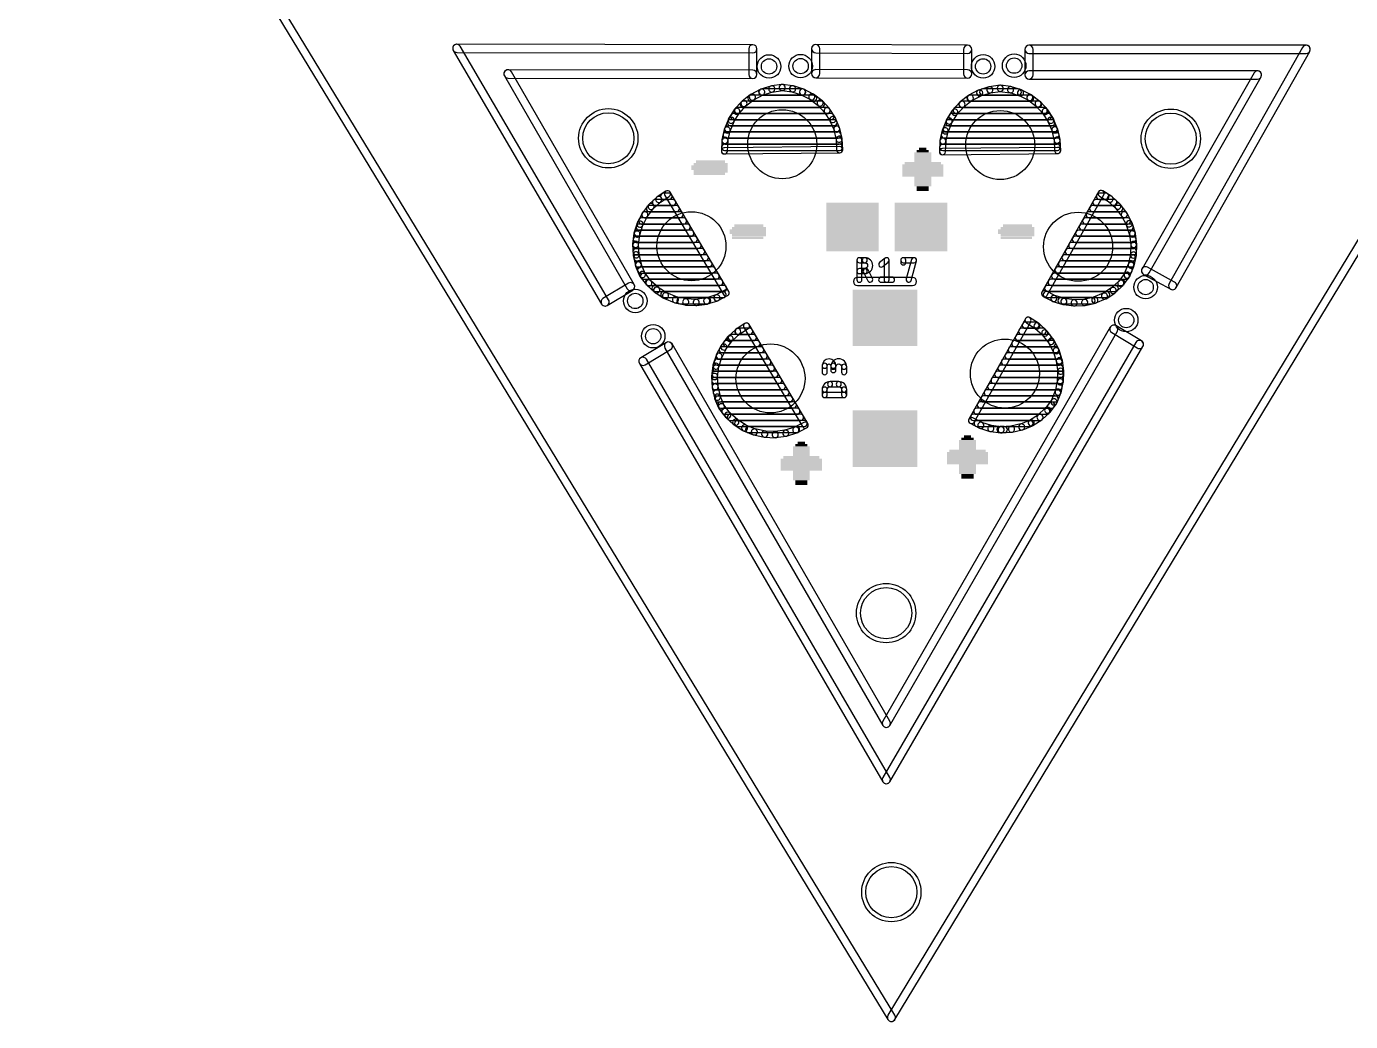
# Model space of a CAD drawing. Extents: x 0.02 to 3.96, y 0.03 to 4.16.
# Drawn here: x 1.148 to 2.443, y 0.027 to 1 of the extents above; entities that cross this region are included whole.
import ezdxf

# ---------------------------------------------------------------- set-up
doc = ezdxf.new("R2010")
doc.units = 0
for name, color, linetype in [('17', 82, 'CONTINUOUS'), ('20', 253, 'CONTINUOUS'), ('21', 253, 'CONTINUOUS'), ('25', 253, 'CONTINUOUS'), ('29', 253, 'CONTINUOUS')]:
    doc.layers.add(name, color=color, linetype=linetype)

# ---------------------------------------------------------------- blocks, each defined once
blk = doc.blocks.new('RECT')
blk.add_solid([(-0.5, -0.5), (0.5, -0.5), (-0.5, 0.5), (0.5, 0.5)])
blk = doc.blocks.new('ROUNDP')
blk.add_circle((0, 0), 0.5)

msp = doc.modelspace()

# ---------------------------------------------------------------- linework, layer by layer
at = {"layer": '20'}
for points in [[(1.997168, 0.033328), (0.028418, 3.270828, 1), (0.021582, 3.266672), (1.990332, 0.029172, 1)], [(3.952829, 3.270823), (1.990329, 0.033323, 1), (1.997171, 0.029177), (3.959671, 3.266677, 1)], [(1.717203, 0.732769), (1.572203, 0.980769, 1), (1.565297, 0.976731), (1.710297, 0.728731, 1)], [(1.568743, 0.97475), (1.858243, 0.97425, 1), (1.858257, 0.98225), (1.568757, 0.98275, 1)], [(1.85425, 0.97825), (1.85425, 0.95325, 1), (1.86225, 0.95325), (1.86225, 0.97825, 1)], [(1.92375, 0.954), (1.92375, 0.9785, 1), (1.91575, 0.9785), (1.91575, 0.954, 1)], [(1.91973, 0.9745), (2.06823, 0.97375, 1), (2.06827, 0.98175), (1.91977, 0.9825, 1)], [(2.06425, 0.97775), (2.06425, 0.95375, 1), (2.07225, 0.95375), (2.07225, 0.97775, 1)], [(2.13225, 0.95275), (2.13225, 0.97775, 1), (2.12425, 0.97775), (2.12425, 0.95275, 1)], [(2.12825, 0.97375), (2.39925, 0.97375, 1), (2.39925, 0.98175), (2.12825, 0.98175, 1)], [(2.395767, 0.979717), (2.265267, 0.748717, 1), (2.272233, 0.744783), (2.402733, 0.975783, 1)], [(1.618742, 0.94975), (1.858242, 0.94925, 1), (1.858258, 0.95725), (1.618758, 0.95775, 1)], [(1.742215, 0.747749), (1.622215, 0.955749, 1), (1.615285, 0.951751), (1.735285, 0.743751, 1)], [(1.919743, 0.95), (2.068243, 0.94975, 1), (2.068257, 0.95775), (1.919757, 0.958, 1)], [(2.12825, 0.94875), (2.35175, 0.94875, 1), (2.35175, 0.95675), (2.12825, 0.95675, 1)], [(2.348278, 0.954736), (2.238778, 0.763236, 1), (2.245722, 0.759264), (2.355222, 0.950764, 1)], [(2.27067, 0.750259), (2.24417, 0.764759, 1), (2.24033, 0.757741), (2.26683, 0.743241, 1)], [(1.736692, 0.74918), (1.711692, 0.73418, 1), (1.715808, 0.72732), (1.740808, 0.74232, 1)], [(2.207786, 0.70625), (1.985286, 0.32075, 1), (1.992214, 0.31675), (2.214714, 0.70225, 1)], [(2.209192, 0.70082), (2.234192, 0.68582, 1), (2.238308, 0.69268), (2.213308, 0.70768, 1)], [(1.773692, 0.69118), (1.748692, 0.67618, 1), (1.752808, 0.66932), (1.777808, 0.68432, 1)], [(1.992214, 0.32075), (1.779214, 0.68975, 1), (1.772286, 0.68575), (1.985286, 0.31675, 1)], [(1.992208, 0.261739), (2.239708, 0.687239, 1), (2.232792, 0.691261), (1.985292, 0.265761, 1)], [(1.747293, 0.670738), (1.985293, 0.261738, 1), (1.992207, 0.265762), (1.754207, 0.674762, 1)]]:
    msp.add_lwpolyline(points, format="xyb", close=True, dxfattribs=at)
for centre, radius in [((1.874067, 0.961035), 0.0075), ((1.904971, 0.96139), 0.0075), ((2.083416, 0.961123), 0.0075), ((2.113753, 0.961816), 0.0075), ((1.71694, 0.89082), 0.025), ((2.26686, 0.89041), 0.025), ((2.242317, 0.745285), 0.0075), ((1.743317, 0.731785), 0.0075), ((2.223317, 0.713035), 0.0075), ((1.760817, 0.697285), 0.0075), ((1.98858, 0.42653), 0.025), ((1.99367, 0.15376), 0.025)]:
    msp.add_circle(centre, radius, dxfattribs=at)
at = {"layer": '21'}
msp.add_lwpolyline([(1.96063, 0.746738), (2.01437, 0.746738, 1), (2.01437, 0.754738), (1.96063, 0.754738, 1)], format="xyb", close=True, dxfattribs=at)
at = {"layer": '25'}
for points in [[(1.964908, 0.75257), (1.964908, 0.77157, 1), (1.959908, 0.77157), (1.959908, 0.75257, 1)], [(1.962408, 0.76907), (1.967685, 0.76907, 1), (1.967685, 0.77407), (1.962408, 0.77407, 1)], [(1.964908, 0.75257), (1.964908, 0.77157, 1), (1.959908, 0.77157), (1.959908, 0.75257, 1)], [(1.962408, 0.76907), (1.967685, 0.76907, 1), (1.967685, 0.77407), (1.962408, 0.77407, 1)], [(1.967685, 0.763514, 1), (1.967685, 0.758514, 1), (1.967685, 0.77407, 1), (1.967685, 0.76907, -1)], [(1.967685, 0.763514, 1), (1.967685, 0.758514, 1), (1.967685, 0.77407, 1), (1.967685, 0.76907, -1)], [(1.985319, 0.765396), (1.990596, 0.769618, 1), (1.987473, 0.773522), (1.982195, 0.7693, 1)], [(1.985319, 0.765396), (1.990596, 0.769618, 1), (1.987473, 0.773522), (1.982195, 0.7693, 1)], [(1.986534, 0.77157), (1.986534, 0.75257, 1), (1.991534, 0.75257), (1.991534, 0.77157, 1)], [(1.986534, 0.77157), (1.986534, 0.75257, 1), (1.991534, 0.75257), (1.991534, 0.77157, 1)], [(2.007857, 0.769459), (2.007857, 0.77157, 1), (2.002857, 0.77157), (2.002857, 0.769459, 1)], [(2.005357, 0.76907), (2.015912, 0.76907, 1), (2.015912, 0.77407), (2.005357, 0.77407, 1)], [(2.007857, 0.769459), (2.007857, 0.77157, 1), (2.002857, 0.77157), (2.002857, 0.769459, 1)], [(2.005357, 0.76907), (2.015912, 0.76907, 1), (2.015912, 0.77407), (2.005357, 0.77407, 1)], [(2.013503, 0.772239), (2.008225, 0.753239, 1), (2.013043, 0.751901), (2.018321, 0.770901, 1)], [(2.013503, 0.772239), (2.008225, 0.753239, 1), (2.013043, 0.751901), (2.018321, 0.770901, 1)], [(1.967685, 0.763514), (1.962408, 0.763514, 1), (1.962408, 0.758514), (1.967685, 0.758514, 1)], [(1.967685, 0.763514), (1.962408, 0.763514, 1), (1.962408, 0.758514), (1.967685, 0.758514, 1)], [(1.975199, 0.753688), (1.970977, 0.762132, 1), (1.966505, 0.759896), (1.970727, 0.751452, 1)], [(1.975199, 0.753688), (1.970977, 0.762132, 1), (1.966505, 0.759896), (1.970727, 0.751452, 1)], [(1.983757, 0.75007), (1.994312, 0.75007, 1), (1.994312, 0.75507), (1.983757, 0.75507, 1)], [(1.983757, 0.75007), (1.994312, 0.75007, 1), (1.994312, 0.75507), (1.983757, 0.75507, 1)], [(1.934444, 0.668466, 1), (1.939444, 0.668466, 1), (1.926, 0.668466, 1), (1.931, 0.668466, -1)], [(1.934444, 0.668466, 1), (1.939444, 0.668466, 1), (1.926, 0.668466, 1), (1.931, 0.668466, -1)], [(1.945, 0.66741, 1), (1.95, 0.66741, 1), (1.934444, 0.66741, 1), (1.939444, 0.66741, -1)], [(1.945, 0.66741, 1), (1.95, 0.66741, 1), (1.934444, 0.66741, 1), (1.939444, 0.66741, -1)], [(1.931, 0.662132), (1.931, 0.668466, 1), (1.926, 0.668466), (1.926, 0.662132, 1)], [(1.931, 0.662132), (1.931, 0.668466, 1), (1.926, 0.668466), (1.926, 0.662132, 1)], [(1.934445, 0.668466), (1.934445, 0.664243, 1), (1.939445, 0.664243), (1.939445, 0.668466, 1)], [(1.934445, 0.668466), (1.934445, 0.664243, 1), (1.939445, 0.664243), (1.939445, 0.668466, 1)], [(1.95, 0.662132), (1.95, 0.66741, 1), (1.945, 0.66741), (1.945, 0.662132, 1)], [(1.95, 0.662132), (1.95, 0.66741, 1), (1.945, 0.66741), (1.945, 0.662132, 1)], [(1.933778, 0.647868, 1), (1.933778, 0.652868, 0.414214), (1.926, 0.64509, 1), (1.931, 0.64509, -0.414214)], [(1.933778, 0.647868, 1), (1.933778, 0.652868, 0.414214), (1.926, 0.64509, 1), (1.931, 0.64509, -0.414214)], [(1.931, 0.639812), (1.931, 0.64509, 1), (1.926, 0.64509), (1.926, 0.639812, 1)], [(1.931, 0.639812), (1.931, 0.64509, 1), (1.926, 0.64509), (1.926, 0.639812, 1)], [(1.933778, 0.647868), (1.942222, 0.647868, 1), (1.942222, 0.652868), (1.933778, 0.652868, 1)], [(1.933778, 0.647868), (1.942222, 0.647868, 1), (1.942222, 0.652868), (1.933778, 0.652868, 1)], [(1.945, 0.64509, 1), (1.95, 0.64509, 0.41422), (1.942222, 0.652868, 1), (1.942222, 0.647868, -0.41422)], [(1.945, 0.64509, 1), (1.95, 0.64509, 0.41422), (1.942222, 0.652868, 1), (1.942222, 0.647868, -0.41422)], [(1.945, 0.64509), (1.945, 0.639812, 1), (1.95, 0.639812), (1.95, 0.64509, 1)], [(1.945, 0.64509), (1.945, 0.639812, 1), (1.95, 0.639812), (1.95, 0.64509, 1)], [(1.9475, 0.642312), (1.9285, 0.642312, 1), (1.9285, 0.637312), (1.9475, 0.637312, 1)], [(1.9475, 0.642312), (1.9285, 0.642312, 1), (1.9285, 0.637312), (1.9475, 0.637312, 1)]]:
    msp.add_lwpolyline(points, format="xyb", close=True, dxfattribs=at)
at = {"layer": '29'}
for points in [[(1.855936, 0.933469), (1.847758, 0.927157, 1), (1.851423, 0.922407), (1.859601, 0.928719, 1)], [(1.856352, 0.927), (1.917753, 0.927, 1), (1.917753, 0.933), (1.856352, 0.933, 1)], [(1.865526, 0.938546), (1.856376, 0.933751, 1), (1.859161, 0.928436), (1.868311, 0.933232, 1)], [(1.875852, 0.941882), (1.866008, 0.938748, 1), (1.867828, 0.933031), (1.877672, 0.936164, 1)], [(1.867267, 0.933), (1.907, 0.933, 1), (1.907, 0.939), (1.867267, 0.939, 1)], [(1.8866, 0.943373), (1.876362, 0.941996, 1), (1.877162, 0.93605), (1.8874, 0.937427, 1)], [(1.89749, 0.942084), (1.88738, 0.943376, 1), (1.88662, 0.937424), (1.89673, 0.936133, 1)], [(1.907733, 0.938946), (1.898001, 0.941973, 1), (1.896219, 0.936244), (1.905951, 0.933217, 1)], [(1.917276, 0.934076), (1.908217, 0.938748, 1), (1.905467, 0.933415), (1.914526, 0.928744, 1)], [(1.925828, 0.927624), (1.917718, 0.933797, 1), (1.914084, 0.929023), (1.922194, 0.92285, 1)], [(2.069094, 0.9327), (2.060916, 0.926388, 1), (2.064582, 0.921638), (2.07276, 0.92795, 1)], [(2.070506, 0.927), (2.129901, 0.927, 1), (2.129901, 0.933), (2.070506, 0.933, 1)], [(2.078684, 0.937777), (2.069534, 0.932982, 1), (2.072319, 0.927668), (2.081469, 0.932463, 1)], [(2.08901, 0.941113), (2.079166, 0.937979, 1), (2.080987, 0.932262), (2.09083, 0.935395, 1)], [(2.08284, 0.933), (2.11779, 0.933, 1), (2.11779, 0.939), (2.08284, 0.939, 1)], [(2.099758, 0.942604), (2.08952, 0.941227, 1), (2.09032, 0.935281), (2.100558, 0.936658, 1)], [(2.110648, 0.941316), (2.100538, 0.942607, 1), (2.099778, 0.936655), (2.109888, 0.935364, 1)], [(2.120892, 0.938177), (2.111159, 0.941204, 1), (2.109377, 0.935475), (2.119109, 0.932448, 1)], [(2.130434, 0.933307), (2.121375, 0.937979, 1), (2.118626, 0.932646), (2.127684, 0.927975, 1)], [(2.138986, 0.926855), (2.130876, 0.933028, 1), (2.127242, 0.928254), (2.135352, 0.922081, 1)], [(1.840098, 0.918751), (1.834572, 0.910023, 1), (1.839641, 0.906813), (1.845167, 0.915541, 1)], [(1.847373, 0.926803), (1.840415, 0.919167, 1), (1.84485, 0.915126), (1.851808, 0.922762, 1)], [(1.84341, 0.915), (1.930694, 0.915, 1), (1.930694, 0.921), (1.84341, 0.921, 1)], [(1.848878, 0.921), (1.925153, 0.921, 1), (1.925153, 0.927), (1.848878, 0.927, 1)], [(1.93313, 0.919784), (1.926215, 0.927272, 1), (1.921807, 0.923201), (1.928722, 0.915713, 1)], [(1.938959, 0.910796), (1.93345, 0.91937, 1), (1.928402, 0.916127), (1.933911, 0.907552, 1)], [(2.053256, 0.917982), (2.04773, 0.909254, 1), (2.052799, 0.906045), (2.058325, 0.914772, 1)], [(2.060531, 0.926034), (2.053573, 0.918398, 1), (2.058008, 0.914357), (2.064966, 0.921993, 1)], [(2.057269, 0.915), (2.143142, 0.915, 1), (2.143142, 0.921), (2.057269, 0.921, 1)], [(2.062737, 0.921), (2.137601, 0.921, 1), (2.137601, 0.927), (2.062737, 0.927, 1)], [(2.146288, 0.919015), (2.139373, 0.926503, 1), (2.134965, 0.922432), (2.14188, 0.914945, 1)], [(2.152117, 0.910027), (2.146608, 0.918601, 1), (2.14156, 0.915358), (2.147069, 0.906783, 1)], [(1.834331, 0.909559), (1.830405, 0.900004, 1), (1.835955, 0.897723), (1.839881, 0.907278, 1)], [(1.836113, 0.903), (1.937764, 0.903, 1), (1.937764, 0.909), (1.836113, 0.909, 1)], [(1.839374, 0.909), (1.934619, 0.909, 1), (1.934619, 0.915), (1.839374, 0.915, 1)], [(1.943139, 0.900932), (1.939202, 0.910333, 1), (1.933668, 0.908015), (1.937605, 0.898614, 1)], [(2.04749, 0.90879), (2.043563, 0.899235, 1), (2.049113, 0.896954), (2.053039, 0.906509, 1)], [(2.049587, 0.903), (2.1506, 0.903, 1), (2.1506, 0.909), (2.049587, 0.909, 1)], [(2.053019, 0.909), (2.147284, 0.909, 1), (2.147284, 0.915), (2.053019, 0.915, 1)], [(2.156297, 0.900163), (2.15236, 0.909564, 1), (2.146826, 0.907246), (2.150763, 0.897845, 1)], [(1.830249, 0.899504), (1.828041, 0.889413, 1), (1.833903, 0.88813), (1.83611, 0.898222, 1)], [(1.832116, 0.891), (1.941675, 0.891, 1), (1.941675, 0.897), (1.832116, 0.897, 1)], [(1.833647, 0.897), (1.940277, 0.897, 1), (1.940277, 0.903), (1.833647, 0.903, 1)], [(1.945543, 0.890491), (1.943298, 0.900433, 1), (1.937445, 0.899112), (1.93969, 0.88917, 1)], [(2.043407, 0.898736), (2.041199, 0.888644, 1), (2.047061, 0.887362), (2.049269, 0.897453, 1)], [(2.045442, 0.891), (2.15466, 0.891, 1), (2.15466, 0.897), (2.045442, 0.897, 1)], [(2.047121, 0.897), (2.153113, 0.897, 1), (2.153113, 0.903), (2.047121, 0.903, 1)], [(2.158701, 0.889722), (2.156456, 0.899664, 1), (2.150604, 0.898343), (2.152848, 0.888401, 1)], [(1.827974, 0.888894), (1.827553, 0.878572, 1), (1.833548, 0.878327), (1.833969, 0.888649, 1)], [(1.830582, 0.87545), (1.943132, 0.87665, 1), (1.943068, 0.88265), (1.830518, 0.88145, 1)], [(1.830695, 0.879), (1.942988, 0.879, 1), (1.942988, 0.885), (1.830695, 0.885, 1)], [(1.83094, 0.885), (1.942703, 0.885, 1), (1.942703, 0.891), (1.83094, 0.891, 1)], [(1.946097, 0.879792), (1.945613, 0.889973, 1), (1.93962, 0.889688), (1.940103, 0.879508, 1)], [(2.041133, 0.888125), (2.040711, 0.877803, 1), (2.046706, 0.877558), (2.047128, 0.88788, 1)], [(2.04374, 0.874681), (2.15629, 0.875881, 1), (2.156226, 0.881881), (2.043676, 0.880681, 1)], [(2.043885, 0.879), (2.15611, 0.879, 1), (2.15611, 0.885), (2.043885, 0.885, 1)], [(2.04413, 0.885), (2.155825, 0.885, 1), (2.155825, 0.891), (2.04413, 0.891, 1)], [(2.159255, 0.879023), (2.158771, 0.889204, 1), (2.152778, 0.888919), (2.153262, 0.878739, 1)], [(1.764223, 0.833204), (1.756735, 0.826289, 1), (1.760806, 0.821881), (1.768294, 0.828796, 1)], [(1.76301, 0.825), (1.779868, 0.825, 1), (1.779868, 0.831), (1.76301, 0.831, 1)], [(1.773212, 0.839033), (1.764637, 0.833524, 1), (1.76788, 0.828476), (1.776455, 0.833985, 1)], [(1.770928, 0.831), (1.776318, 0.831, 1), (1.776318, 0.837), (1.770928, 0.837, 1)], [(1.834729, 0.741166), (1.777415, 0.838037, 1), (1.772251, 0.834981), (1.829565, 0.73811, 1)], [(2.196188, 0.838384), (2.140953, 0.740313, 1), (2.146181, 0.737369), (2.201416, 0.83544, 1)], [(2.193783, 0.825), (2.211246, 0.825, 1), (2.211246, 0.831), (2.193783, 0.831, 1)], [(2.197162, 0.831), (2.203402, 0.831, 1), (2.203402, 0.837), (2.197162, 0.837, 1)], [(2.209135, 0.83392), (2.200407, 0.839447, 1), (2.197198, 0.834377), (2.205926, 0.828851, 1)], [(2.217187, 0.826645), (2.209551, 0.833603, 1), (2.20551, 0.829168), (2.213145, 0.822211, 1)], [(1.749931, 0.81735), (1.745259, 0.808291, 1), (1.750592, 0.805541), (1.755263, 0.8146, 1)], [(1.756383, 0.825902), (1.75021, 0.817792, 1), (1.754984, 0.814158), (1.761158, 0.822268, 1)], [(1.752616, 0.813), (1.786968, 0.813, 1), (1.786968, 0.819), (1.752616, 0.819, 1)], [(1.757184, 0.819), (1.783418, 0.819, 1), (1.783418, 0.825), (1.757184, 0.825, 1)], [(2.187024, 0.813), (2.221609, 0.813, 1), (2.221609, 0.819), (2.187024, 0.819, 1)], [(2.190404, 0.819), (2.21704, 0.819, 1), (2.21704, 0.825), (2.190404, 0.825, 1)], [(2.223853, 0.818083), (2.217541, 0.826261, 1), (2.212791, 0.822595), (2.219103, 0.814417, 1)], [(2.22893, 0.808493), (2.224135, 0.817643, 1), (2.218821, 0.814857), (2.223616, 0.805707, 1)], [(1.745061, 0.807807), (1.742034, 0.798075, 1), (1.747763, 0.796293), (1.75079, 0.806025, 1)], [(1.747019, 0.801), (1.794067, 0.801, 1), (1.794067, 0.807), (1.747019, 0.807, 1)], [(1.749516, 0.807), (1.790517, 0.807, 1), (1.790517, 0.813), (1.749516, 0.813, 1)], [(2.180266, 0.801), (2.22726, 0.801, 1), (2.22726, 0.807), (2.180266, 0.807, 1)], [(2.183645, 0.807), (2.224753, 0.807, 1), (2.224753, 0.813), (2.183645, 0.813, 1)], [(2.232266, 0.798167), (2.229132, 0.80801, 1), (2.223415, 0.80619), (2.226548, 0.796346, 1)], [(1.741923, 0.797564), (1.740631, 0.787454, 1), (1.746583, 0.786694), (1.747874, 0.796804, 1)], [(1.740611, 0.786932), (1.741094, 0.776751, 1), (1.747088, 0.777036), (1.746604, 0.787216, 1)], [(1.744236, 0.789), (1.801167, 0.789, 1), (1.801167, 0.795), (1.744236, 0.795, 1)], [(1.745152, 0.795), (1.797617, 0.795, 1), (1.797617, 0.801), (1.745152, 0.801, 1)], [(2.173507, 0.789), (2.230114, 0.789, 1), (2.230114, 0.795), (2.173507, 0.795, 1)], [(2.176886, 0.795), (2.229171, 0.795, 1), (2.229171, 0.801), (2.176886, 0.801, 1)], [(2.233757, 0.787418), (2.23238, 0.797656, 1), (2.226434, 0.796857), (2.227811, 0.786618, 1)], [(2.23336, 0.776574), (2.233781, 0.786896, 1), (2.227786, 0.787141), (2.227365, 0.776819, 1)], [(1.743658, 0.783), (1.804717, 0.783, 1), (1.804717, 0.789), (1.743658, 0.789, 1)], [(1.743943, 0.777), (1.808267, 0.777, 1), (1.808267, 0.783), (1.743943, 0.783, 1)], [(1.741165, 0.776233), (1.743409, 0.766291, 1), (1.749262, 0.767612), (1.747017, 0.777554, 1)], [(1.744744, 0.771), (1.811817, 0.771, 1), (1.811817, 0.777), (1.744744, 0.777, 1)], [(2.163369, 0.771), (2.229772, 0.771, 1), (2.229772, 0.777), (2.163369, 0.777, 1)], [(2.166748, 0.777), (2.230497, 0.777, 1), (2.230497, 0.783), (2.166748, 0.783, 1)], [(2.170128, 0.783), (2.230742, 0.783, 1), (2.230742, 0.789), (2.170128, 0.789, 1)], [(2.231085, 0.765964), (2.233293, 0.776055, 1), (2.227432, 0.777338), (2.225224, 0.767246, 1)], [(1.746099, 0.765), (1.815367, 0.765, 1), (1.815367, 0.771), (1.746099, 0.771, 1)], [(1.743568, 0.765792), (1.747505, 0.756391, 1), (1.753039, 0.758709), (1.749103, 0.76811, 1)], [(1.748409, 0.759), (1.818917, 0.759, 1), (1.818917, 0.765), (1.748409, 0.765, 1)], [(2.15661, 0.759), (2.226262, 0.759, 1), (2.226262, 0.765), (2.15661, 0.765, 1)], [(2.15999, 0.765), (2.22846, 0.765, 1), (2.22846, 0.771), (2.15999, 0.771, 1)], [(2.227003, 0.75591), (2.230929, 0.765465, 1), (2.22538, 0.767745), (2.221453, 0.75819, 1)], [(1.747897, 0.755717), (1.754209, 0.747539, 1), (1.758959, 0.751205), (1.752647, 0.759383, 1)], [(1.751468, 0.753), (1.822467, 0.753, 1), (1.822467, 0.759), (1.751468, 0.759, 1)], [(1.756099, 0.747), (1.826017, 0.747, 1), (1.826017, 0.753), (1.756099, 0.753, 1)], [(1.754563, 0.747154), (1.762199, 0.740197, 1), (1.76624, 0.744631), (1.758604, 0.751589, 1)], [(2.149852, 0.747), (2.218861, 0.747, 1), (2.218861, 0.753), (2.149852, 0.753, 1)], [(2.153231, 0.753), (2.223428, 0.753, 1), (2.223428, 0.759), (2.153231, 0.759, 1)], [(2.212602, 0.739821), (2.22009, 0.746736, 1), (2.216019, 0.751144), (2.208531, 0.744229, 1)], [(2.220441, 0.747123), (2.226615, 0.755233, 1), (2.221841, 0.758867), (2.215667, 0.750757, 1)], [(1.762479, 0.741), (1.829567, 0.741, 1), (1.829567, 0.747), (1.762479, 0.747, 1)], [(1.762615, 0.739879), (1.771343, 0.734353, 1), (1.774552, 0.739422), (1.765824, 0.744949, 1)], [(1.771191, 0.735), (1.829022, 0.735, 1), (1.829022, 0.741), (1.771191, 0.741, 1)], [(1.771807, 0.734113), (1.781362, 0.730186, 1), (1.783643, 0.735736), (1.774088, 0.739663, 1)], [(1.82439, 0.732185), (1.83354, 0.736981, 1), (1.830755, 0.742295), (1.821605, 0.7375, 1)], [(2.142192, 0.736175), (2.15125, 0.731503, 1), (2.154, 0.736836), (2.144942, 0.741507, 1)], [(2.145197, 0.735), (2.204301, 0.735, 1), (2.204301, 0.741), (2.145197, 0.741, 1)], [(2.146472, 0.741), (2.212705, 0.741, 1), (2.212705, 0.747), (2.146472, 0.747, 1)], [(2.193749, 0.729812), (2.20315, 0.733749, 1), (2.200833, 0.739283), (2.191432, 0.735346, 1)], [(2.203613, 0.733992), (2.212188, 0.739501, 1), (2.208945, 0.744549), (2.20037, 0.73904, 1)], [(1.781861, 0.730031), (1.791953, 0.727823, 1), (1.793235, 0.733684), (1.783144, 0.735892, 1)], [(1.786896, 0.729), (1.81407, 0.729, 1), (1.81407, 0.735), (1.786896, 0.735, 1)], [(1.792472, 0.727756), (1.802793, 0.727334, 1), (1.803038, 0.733329), (1.792717, 0.733751, 1)], [(1.803316, 0.727358), (1.813554, 0.728735, 1), (1.812754, 0.734682), (1.802516, 0.733305, 1)], [(1.814064, 0.72885), (1.823908, 0.731984, 1), (1.822087, 0.737701), (1.812244, 0.734567, 1)], [(2.151734, 0.731305), (2.161467, 0.728278, 1), (2.163249, 0.734007), (2.153516, 0.737034, 1)], [(2.1596, 0.729), (2.190024, 0.729, 1), (2.190024, 0.735), (2.1596, 0.735, 1)], [(2.161978, 0.728167), (2.172088, 0.726875, 1), (2.172848, 0.732827), (2.162738, 0.734118, 1)], [(2.17261, 0.726854), (2.182791, 0.727338, 1), (2.182506, 0.733332), (2.172325, 0.732848, 1)], [(2.183309, 0.727409), (2.193251, 0.729653, 1), (2.19193, 0.735506), (2.181988, 0.733261, 1)], [(2.124688, 0.714384), (2.069453, 0.616313, 1), (2.074681, 0.613369), (2.129916, 0.71144, 1)], [(2.137635, 0.70992), (2.128907, 0.715447, 1), (2.125698, 0.710377), (2.134426, 0.704851, 1)], [(1.841473, 0.703954), (1.833985, 0.697039, 1), (1.838056, 0.692631), (1.845544, 0.699546, 1)], [(1.850462, 0.709783), (1.841887, 0.704274, 1), (1.84513, 0.699226), (1.853705, 0.704735, 1)], [(1.843898, 0.699), (1.855195, 0.699, 1), (1.855195, 0.705), (1.843898, 0.705, 1)], [(1.911979, 0.611916), (1.854665, 0.708787, 1), (1.849501, 0.705731), (1.906815, 0.60886, 1)], [(2.121157, 0.699), (2.141941, 0.699, 1), (2.141941, 0.705), (2.121157, 0.705, 1)], [(2.124536, 0.705), (2.13506, 0.705, 1), (2.13506, 0.711), (2.124536, 0.711, 1)], [(2.145687, 0.702645), (2.138051, 0.709603, 1), (2.13401, 0.705168), (2.141645, 0.698211, 1)], [(2.152353, 0.694083), (2.146041, 0.702261, 1), (2.141291, 0.698595), (2.147603, 0.690417, 1)], [(1.827181, 0.6881), (1.822509, 0.679041, 1), (1.827842, 0.676291), (1.832513, 0.68535, 1)], [(1.828442, 0.681), (1.865844, 0.681, 1), (1.865844, 0.687), (1.828442, 0.687, 1)], [(1.833633, 0.696652), (1.82746, 0.688542, 1), (1.832234, 0.684908), (1.838408, 0.693018, 1)], [(1.83234, 0.687), (1.862295, 0.687, 1), (1.862295, 0.693), (1.83234, 0.693, 1)], [(1.837282, 0.693), (1.858745, 0.693, 1), (1.858745, 0.699), (1.837282, 0.699, 1)], [(2.111019, 0.681), (2.154302, 0.681, 1), (2.154302, 0.687), (2.111019, 0.687, 1)], [(2.114398, 0.687), (2.151157, 0.687, 1), (2.151157, 0.693), (2.114398, 0.693, 1)], [(2.117777, 0.693), (2.147084, 0.693, 1), (2.147084, 0.699), (2.117777, 0.699, 1)], [(2.15743, 0.684493), (2.152635, 0.693643, 1), (2.147321, 0.690857), (2.152116, 0.681707, 1)], [(1.822311, 0.678557), (1.819284, 0.668825, 1), (1.825013, 0.667043), (1.82804, 0.676775, 1)], [(1.823413, 0.669), (1.872944, 0.669, 1), (1.872944, 0.675), (1.823413, 0.675, 1)], [(1.825348, 0.675), (1.869394, 0.675, 1), (1.869394, 0.681), (1.825348, 0.681, 1)], [(2.10426, 0.669), (2.158076, 0.669, 1), (2.158076, 0.675), (2.10426, 0.675, 1)], [(2.107639, 0.675), (2.156397, 0.675, 1), (2.156397, 0.681), (2.107639, 0.681, 1)], [(2.160766, 0.674167), (2.157632, 0.68401, 1), (2.151915, 0.68219), (2.155048, 0.672346, 1)], [(2.162257, 0.663418), (2.16088, 0.673656, 1), (2.154934, 0.672857), (2.156311, 0.662618, 1)], [(1.819173, 0.668314), (1.817881, 0.658204, 1), (1.823833, 0.657444), (1.825124, 0.667554, 1)], [(1.817861, 0.657682), (1.818344, 0.647501, 1), (1.824338, 0.647786), (1.823854, 0.657966, 1)], [(1.821135, 0.657), (1.880044, 0.657, 1), (1.880044, 0.663), (1.821135, 0.663, 1)], [(1.821902, 0.663), (1.876494, 0.663, 1), (1.876494, 0.669), (1.821902, 0.669, 1)], [(2.097501, 0.657), (2.159161, 0.657, 1), (2.159161, 0.663), (2.097501, 0.663, 1)], [(2.100881, 0.663), (2.158883, 0.663, 1), (2.158883, 0.669), (2.100881, 0.669, 1)], [(2.16186, 0.652574), (2.162281, 0.662896, 1), (2.156286, 0.663141), (2.155865, 0.652819, 1)], [(1.821039, 0.651), (1.883594, 0.651, 1), (1.883594, 0.657), (1.821039, 0.657, 1)], [(1.821324, 0.645), (1.887144, 0.645, 1), (1.887144, 0.651), (1.821324, 0.651, 1)], [(1.818415, 0.646983), (1.820659, 0.637041, 1), (1.826512, 0.638362), (1.824267, 0.648304, 1)], [(2.090743, 0.645), (2.157835, 0.645, 1), (2.157835, 0.651), (2.090743, 0.651, 1)], [(2.094122, 0.651), (2.158915, 0.651, 1), (2.158915, 0.657), (2.094122, 0.657, 1)], [(2.159585, 0.641964), (2.161793, 0.652055, 1), (2.155932, 0.653338), (2.153724, 0.643246, 1)], [(1.822615, 0.639), (1.890694, 0.639, 1), (1.890694, 0.645), (1.822615, 0.645, 1)], [(1.820818, 0.636542), (1.824755, 0.627141, 1), (1.830289, 0.629459), (1.826353, 0.63886, 1)], [(1.824298, 0.633), (1.894244, 0.633, 1), (1.894244, 0.639), (1.824298, 0.639, 1)], [(2.083984, 0.633), (2.15394, 0.633, 1), (2.15394, 0.639), (2.083984, 0.639, 1)], [(2.087363, 0.639), (2.156406, 0.639, 1), (2.156406, 0.645), (2.087363, 0.645, 1)], [(2.148941, 0.623123), (2.155115, 0.631233, 1), (2.150341, 0.634867), (2.144167, 0.626757, 1)], [(2.155503, 0.63191), (2.159429, 0.641465, 1), (2.15388, 0.643745), (2.149953, 0.63419, 1)], [(1.82681, 0.627), (1.897794, 0.627, 1), (1.897794, 0.633), (1.82681, 0.633, 1)], [(1.825147, 0.626467), (1.831459, 0.618289, 1), (1.836209, 0.621955), (1.829897, 0.630133, 1)], [(1.830841, 0.621), (1.901344, 0.621, 1), (1.901344, 0.627), (1.830841, 0.627, 1)], [(1.831813, 0.617904), (1.839449, 0.610947, 1), (1.84349, 0.615381), (1.835854, 0.622339, 1)], [(2.077225, 0.621), (2.145536, 0.621, 1), (2.145536, 0.627), (2.077225, 0.627, 1)], [(2.080605, 0.627), (2.150406, 0.627, 1), (2.150406, 0.633), (2.080605, 0.633, 1)], [(2.141102, 0.615821), (2.14859, 0.622736, 1), (2.144519, 0.627144), (2.137031, 0.620229, 1)], [(1.836162, 0.615), (1.904894, 0.615, 1), (1.904894, 0.621), (1.836162, 0.621, 1)], [(1.839865, 0.610629), (1.848593, 0.605103, 1), (1.851802, 0.610172), (1.843074, 0.615699, 1)], [(1.843308, 0.609), (1.908444, 0.609, 1), (1.908444, 0.615), (1.843308, 0.615, 1)], [(1.849057, 0.604863), (1.858612, 0.600936, 1), (1.860893, 0.606486), (1.851338, 0.610413, 1)], [(1.854183, 0.603), (1.901025, 0.603, 1), (1.901025, 0.609), (1.854183, 0.609, 1)], [(1.891314, 0.5996), (1.901158, 0.602734, 1), (1.899337, 0.608451), (1.889494, 0.605317, 1)], [(1.90164, 0.602935), (1.91079, 0.607731, 1), (1.908005, 0.613045), (1.898855, 0.60825, 1)], [(2.070692, 0.612175), (2.07975, 0.607503, 1), (2.0825, 0.612836), (2.073442, 0.617507, 1)], [(2.073846, 0.615), (2.139027, 0.615, 1), (2.139027, 0.621), (2.073846, 0.621, 1)], [(2.077576, 0.609), (2.12926, 0.609, 1), (2.12926, 0.615), (2.077576, 0.615, 1)], [(2.080234, 0.607305), (2.089967, 0.604278, 1), (2.091749, 0.610007), (2.082016, 0.613034, 1)], [(2.090478, 0.604167), (2.100588, 0.602875, 1), (2.101348, 0.608827), (2.091238, 0.610118, 1)], [(2.099801, 0.603), (2.104102, 0.603, 1), (2.104102, 0.609), (2.099801, 0.609, 1)], [(2.10111, 0.602854), (2.111291, 0.603338, 1), (2.111006, 0.609332), (2.100825, 0.608848, 1)], [(2.111809, 0.603409), (2.121751, 0.605653, 1), (2.12043, 0.611506), (2.110488, 0.609261, 1)], [(2.122249, 0.605812), (2.13165, 0.609749, 1), (2.129333, 0.615283), (2.119932, 0.611346, 1)], [(2.132113, 0.609992), (2.140688, 0.615501, 1), (2.137445, 0.620549), (2.12887, 0.61504, 1)], [(1.859111, 0.600781), (1.869203, 0.598573, 1), (1.870485, 0.604434), (1.860394, 0.606642, 1)], [(1.869722, 0.598506), (1.880043, 0.598084, 1), (1.880288, 0.604079), (1.869967, 0.604501, 1)], [(1.880566, 0.598108), (1.890804, 0.599485, 1), (1.890004, 0.605432), (1.879766, 0.604055, 1)]]:
    msp.add_lwpolyline(points, format="xyb", close=True, dxfattribs=at)
for centre, radius in [((1.874067, 0.961035), 0.0115), ((1.904971, 0.96139), 0.0115), ((2.083416, 0.961123), 0.0115), ((2.113753, 0.961816), 0.0115), ((1.71694, 0.89082), 0.029), ((2.26686, 0.89041), 0.029), ((2.242317, 0.745285), 0.0115), ((1.743317, 0.731785), 0.0115), ((2.223317, 0.713035), 0.0115), ((1.760817, 0.697285), 0.0115), ((1.98858, 0.42653), 0.029), ((1.99367, 0.15376), 0.029)]:
    msp.add_circle(centre, radius, dxfattribs=at)

# ---------------------------------------------------------------- block references
at = {"layer": '17', "xscale": 0.0675, "yscale": 0.0675}
for p in [(1.887, 0.885), (1.887, 0.885), (2.100158, 0.884231), (2.100158, 0.884231)]:
    msp.add_blockref('ROUNDP', p, dxfattribs=at)
for p, rotation in [((1.79825, 0.78525), 120), ((1.79825, 0.78525), 120), ((2.17625, 0.78475), 240), ((2.17625, 0.78475), 240), ((1.8755, 0.656), 120), ((1.8755, 0.656), 120), ((2.10475, 0.66075), 240), ((2.10475, 0.66075), 240)]:
    msp.add_blockref('ROUNDP', p, dxfattribs=dict(at, rotation=rotation))
at = {"layer": '21', "yscale": 0.002362}
for p, xscale in [((2.024409, 0.880561), 0.007087), ((1.816978, 0.867913), 0.028346), ((2.024409, 0.866388), 0.035433), ((2.024409, 0.875837), 0.016535), ((2.024409, 0.873474), 0.016535), ((2.024409, 0.871112), 0.016535), ((2.024409, 0.86875), 0.016535), ((2.024409, 0.878199), 0.011811), ((1.815797, 0.863189), 0.035433), ((1.815797, 0.860827), 0.035433), ((1.816978, 0.865551), 0.033071), ((1.816978, 0.858465), 0.033071), ((1.815797, 0.856102), 0.030709), ((2.024409, 0.864026), 0.040157), ((2.024409, 0.861663), 0.040157), ((2.024409, 0.859301), 0.040157), ((2.024409, 0.856939), 0.040157), ((2.024409, 0.854577), 0.040157), ((2.024409, 0.852215), 0.016535), ((2.024409, 0.849852), 0.016535), ((2.024409, 0.84749), 0.016535), ((2.024409, 0.845128), 0.016535), ((2.024409, 0.842766), 0.011811), ((2.024409, 0.840404), 0.011811), ((1.854478, 0.803051), 0.033071), ((1.854478, 0.805413), 0.028346), ((2.116978, 0.803051), 0.033071), ((2.116978, 0.805413), 0.028346), ((1.853297, 0.800689), 0.035433), ((1.853297, 0.798327), 0.035433), ((1.854478, 0.795965), 0.033071), ((1.853297, 0.793602), 0.030709), ((2.115797, 0.800689), 0.035433), ((2.115797, 0.798327), 0.035433), ((2.116978, 0.795965), 0.033071), ((2.115797, 0.793602), 0.030709), ((2.068159, 0.594587), 0.016535), ((2.068159, 0.596949), 0.011811), ((2.068159, 0.599311), 0.007087), ((1.905659, 0.588337), 0.016535), ((1.905659, 0.585974), 0.016535), ((1.905659, 0.583612), 0.016535), ((1.905659, 0.590699), 0.011811), ((1.905659, 0.593061), 0.007087), ((2.068159, 0.582776), 0.040157), ((2.068159, 0.585138), 0.035433), ((2.068159, 0.592224), 0.016535), ((2.068159, 0.589862), 0.016535), ((2.068159, 0.5875), 0.016535), ((1.905659, 0.576526), 0.040157), ((1.905659, 0.574163), 0.040157), ((1.905659, 0.571801), 0.040157), ((1.905659, 0.569439), 0.040157), ((1.905659, 0.578888), 0.035433), ((1.905659, 0.58125), 0.016535), ((2.068159, 0.580413), 0.040157), ((2.068159, 0.578051), 0.040157), ((2.068159, 0.575689), 0.040157), ((2.068159, 0.573327), 0.040157), ((2.068159, 0.570965), 0.016535), ((2.068159, 0.568602), 0.016535), ((1.905659, 0.567077), 0.040157), ((1.905659, 0.564715), 0.016535), ((1.905659, 0.562352), 0.016535), ((1.905659, 0.55999), 0.016535), ((1.905659, 0.557628), 0.016535), ((2.068159, 0.56624), 0.016535), ((2.068159, 0.563878), 0.016535), ((2.068159, 0.561516), 0.011811), ((2.068159, 0.559154), 0.011811), ((1.905659, 0.555266), 0.011811), ((1.905659, 0.552904), 0.011811)]:
    msp.add_blockref('RECT', p, dxfattribs=dict(at, xscale=xscale))
at = {"layer": '29'}
for p, xscale, yscale, rotation in [((1.955695, 0.80407), 0.051307, 0.04737, 180), ((2.022625, 0.80407), 0.051307, 0.04737, 180), ((1.9875, 0.715305), 0.055244, 0.063118, 90), ((1.9875, 0.597195), 0.055244, 0.063118, 90)]:
    msp.add_blockref('RECT', p, dxfattribs=dict(at, xscale=xscale, yscale=yscale, rotation=rotation))

doc.saveas('drawing.dxf')
